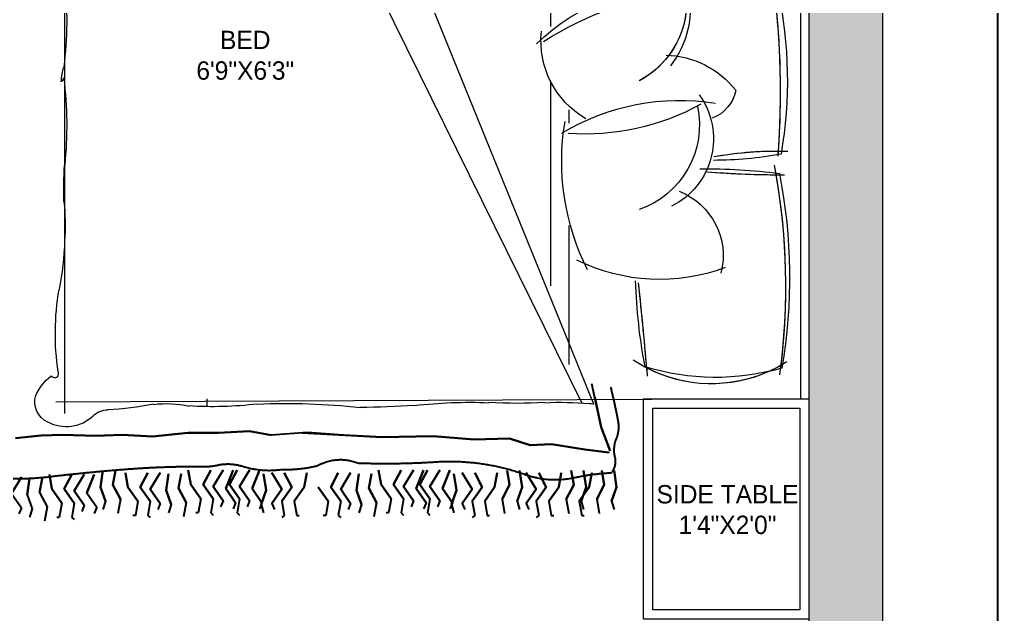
# Model space of a CAD drawing. Header units: inches. Extents: x 2744 to 7136, y -4349 to -2068.
# Drawn here: x 5932.2 to 6038.7, y -4030.8 to -3966 of the extents above; entities that cross this region are included whole.
import ezdxf

# ---------------------------------------------------------------- set-up
doc = ezdxf.new("R2010")
doc.units = ezdxf.units.IN
doc.header["$MEASUREMENT"] = 0
doc.linetypes.add('1', pattern=[0])
doc.layers.add('1_text', color=252, linetype='Continuous')
doc.layers.add('col.', color=31, linetype='Continuous', lineweight=0)
doc.layers.add('DIM', color=40, linetype='1', lineweight=0)
doc.layers.add('HATCH', color=251, linetype='Continuous', lineweight=0, transparency=0.75)
doc.styles.add('HEMI', font='stylu.ttf')

# ---------------------------------------------------------------- blocks, each defined once
blk = doc.blocks.new('RUG')
at = {"color": 252, "true_color": 0x939598}
for p, q in [((35282.32, -13409.02), (35281.32, -13404.3)), ((35281.63, -13405.75), (35282.32, -13409.02)), ((35282.32, -13409.02), (35283.32, -13411.59)), ((35283.32, -13411.59), (35282.32, -13409.02)), ((35218.11, -13416.23), (35219.2, -13417.79)), ((35218.11, -13416.23), (35219.2, -13417.79)), ((35219.83, -13416.37), (35220.37, -13417.92)), ((35219.83, -13416.37), (35220.37, -13417.92)), ((35221.19, -13416.14), (35222, -13417.7)), ((35221.19, -13416.14), (35222, -13417.7)), ((35226.32, -13416.17), (35227.4, -13417.73)), ((35226.32, -13416.17), (35227.4, -13417.73)), ((35223.6, -13417.29), (35223.33, -13418.84)), ((35223.6, -13417.29), (35223.33, -13418.84)), ((35224.96, -13417.29), (35224.69, -13418.84)), ((35224.96, -13417.29), (35224.69, -13418.84)), ((35226.05, -13417.51), (35225.78, -13418.18)), ((35226.05, -13417.51), (35225.78, -13418.18)), ((35228.35, -13417.08), (35228.08, -13417.97)), ((35228.35, -13417.08), (35228.08, -13417.97)), ((35229.98, -13416.86), (35229.71, -13418.42)), ((35229.98, -13416.86), (35229.71, -13418.42)), ((35231.88, -13417.08), (35231.61, -13418.64)), ((35231.88, -13417.08), (35231.61, -13418.64)), ((35233.24, -13417.08), (35232.97, -13418.64)), ((35233.24, -13417.08), (35232.97, -13418.64)), ((35234.32, -13417.31), (35234.05, -13417.97)), ((35234.32, -13417.31), (35234.05, -13417.97)), ((35235.5, -13417.44), (35235.23, -13418.33)), ((35235.5, -13417.44), (35235.23, -13418.33)), ((35237.13, -13417.22), (35236.86, -13418.78)), ((35237.13, -13417.22), (35236.86, -13418.78)), ((35238.73, -13416.8), (35238.46, -13418.36)), ((35238.73, -13416.8), (35238.46, -13418.36)), ((35240.09, -13416.8), (35239.82, -13418.36)), ((35240.09, -13416.8), (35239.82, -13418.36)), ((35241.17, -13417.03), (35240.9, -13417.69)), ((35241.17, -13417.03), (35240.9, -13417.69)), ((35242.53, -13417.25), (35242.26, -13417.92)), ((35242.53, -13417.25), (35242.26, -13417.92)), ((35242.96, -13416.8), (35242.69, -13418.36)), ((35242.96, -13416.8), (35242.69, -13418.36)), ((35244.04, -13417.03), (35243.77, -13417.69)), ((35244.04, -13417.03), (35243.77, -13417.69)), ((35245.4, -13417.25), (35245.13, -13417.92)), ((35245.4, -13417.25), (35245.13, -13417.92)), ((35245.3, -13417.44), (35245.57, -13418.33)), ((35245.3, -13417.44), (35245.57, -13418.33)), ((35246.47, -13417.31), (35246.75, -13417.97)), ((35246.47, -13417.31), (35246.75, -13417.97)), ((35247.56, -13417.08), (35247.83, -13418.64)), ((35247.56, -13417.08), (35247.83, -13418.64)), ((35248.92, -13417.08), (35249.19, -13418.64)), ((35248.92, -13417.08), (35249.19, -13418.64)), ((35252.61, -13417.08), (35252.34, -13418.64)), ((35252.61, -13417.08), (35252.34, -13418.64)), ((35253.97, -13417.08), (35253.7, -13418.64)), ((35253.97, -13417.08), (35253.7, -13418.64)), ((35255.05, -13417.31), (35254.78, -13417.97)), ((35255.05, -13417.31), (35254.78, -13417.97)), ((35256.23, -13417.44), (35255.96, -13418.33)), ((35256.23, -13417.44), (35255.96, -13418.33)), ((35257.86, -13417.22), (35257.59, -13418.78)), ((35257.86, -13417.22), (35257.59, -13418.78)), ((35259.46, -13416.8), (35259.19, -13418.36)), ((35259.46, -13416.8), (35259.19, -13418.36)), ((35260.82, -13416.8), (35260.55, -13418.36)), ((35260.82, -13416.8), (35260.55, -13418.36)), ((35261.9, -13417.03), (35261.63, -13417.69)), ((35261.9, -13417.03), (35261.63, -13417.69)), ((35263.26, -13417.25), (35262.99, -13417.92)), ((35263.26, -13417.25), (35262.99, -13417.92)), ((35263.69, -13416.8), (35263.42, -13418.36)), ((35263.69, -13416.8), (35263.42, -13418.36)), ((35264.77, -13417.03), (35264.5, -13417.69)), ((35264.77, -13417.03), (35264.5, -13417.69)), ((35266.13, -13417.25), (35265.86, -13417.92)), ((35266.13, -13417.25), (35265.86, -13417.92)), ((35266.03, -13417.44), (35266.3, -13418.33)), ((35266.03, -13417.44), (35266.3, -13418.33)), ((35267.2, -13417.31), (35267.47, -13417.97)), ((35267.2, -13417.31), (35267.47, -13417.97)), ((35268.29, -13417.08), (35268.56, -13418.64)), ((35268.29, -13417.08), (35268.56, -13418.64)), ((35269.65, -13417.08), (35269.92, -13418.64)), ((35269.65, -13417.08), (35269.92, -13418.64)), ((35271.55, -13416.86), (35271.82, -13418.42)), ((35271.55, -13416.86), (35271.82, -13418.42)), ((35273.18, -13417.08), (35273.45, -13417.97)), ((35273.18, -13417.08), (35273.45, -13417.97)), ((35274.18, -13417.31), (35274.45, -13417.97)), ((35274.18, -13417.31), (35274.45, -13417.97)), ((35275.27, -13417.08), (35275.54, -13418.64)), ((35275.27, -13417.08), (35275.54, -13418.64)), ((35276.62, -13417.08), (35276.89, -13418.64)), ((35276.62, -13417.08), (35276.89, -13418.64)), ((35278.52, -13416.86), (35278.8, -13418.42)), ((35278.52, -13416.86), (35278.8, -13418.42)), ((35279.95, -13417.08), (35280.22, -13418.64)), ((35279.95, -13417.08), (35280.22, -13418.64)), ((35280.15, -13417.08), (35280.42, -13417.97)), ((35280.15, -13417.08), (35280.42, -13417.97)), ((35281.85, -13416.86), (35282.12, -13418.42)), ((35281.85, -13416.86), (35282.12, -13418.42)), ((35283.47, -13417.08), (35283.75, -13417.97)), ((35283.47, -13417.08), (35283.75, -13417.97)), ((35219.2, -13417.79), (35218.93, -13418.45)), ((35219.2, -13417.79), (35218.93, -13418.45)), ((35220.37, -13417.92), (35220.1, -13418.81)), ((35220.37, -13417.92), (35220.1, -13418.81)), ((35222, -13417.7), (35221.73, -13419.26)), ((35222, -13417.7), (35221.73, -13419.26)), ((35227.4, -13417.73), (35227.13, -13418.4)), ((35227.4, -13417.73), (35227.13, -13418.4)), ((35238.46, -13418.36), (35238.19, -13418.36)), ((35238.46, -13418.36), (35238.19, -13418.36)), ((35239.82, -13418.36), (35240.09, -13418.58)), ((35239.82, -13418.36), (35240.09, -13418.58)), ((35242.69, -13418.36), (35242.96, -13418.58)), ((35242.69, -13418.36), (35242.96, -13418.58)), ((35259.19, -13418.36), (35258.92, -13418.36)), ((35259.19, -13418.36), (35258.92, -13418.36)), ((35260.55, -13418.36), (35260.82, -13418.58)), ((35260.55, -13418.36), (35260.82, -13418.58)), ((35263.42, -13418.36), (35263.69, -13418.58)), ((35263.42, -13418.36), (35263.69, -13418.58)), ((35223.33, -13418.84), (35223.06, -13418.84)), ((35223.33, -13418.84), (35223.06, -13418.84)), ((35224.69, -13418.84), (35224.96, -13419.07)), ((35224.69, -13418.84), (35224.96, -13419.07)), ((35231.61, -13418.64), (35231.34, -13418.64)), ((35231.61, -13418.64), (35231.34, -13418.64)), ((35232.97, -13418.64), (35233.24, -13418.86)), ((35232.97, -13418.64), (35233.24, -13418.86)), ((35247.83, -13418.64), (35247.56, -13418.86)), ((35247.83, -13418.64), (35247.56, -13418.86)), ((35249.19, -13418.64), (35249.46, -13418.64)), ((35249.19, -13418.64), (35249.46, -13418.64)), ((35252.34, -13418.64), (35252.07, -13418.64)), ((35252.34, -13418.64), (35252.07, -13418.64)), ((35253.7, -13418.64), (35253.97, -13418.86)), ((35253.7, -13418.64), (35253.97, -13418.86)), ((35268.56, -13418.64), (35268.29, -13418.86)), ((35268.56, -13418.64), (35268.29, -13418.86)), ((35269.92, -13418.64), (35270.19, -13418.64)), ((35269.92, -13418.64), (35270.19, -13418.64)), ((35275.54, -13418.64), (35275.27, -13418.86)), ((35275.54, -13418.64), (35275.27, -13418.86)), ((35276.89, -13418.64), (35277.17, -13418.64)), ((35276.89, -13418.64), (35277.17, -13418.64)), ((35280.22, -13418.64), (35280.49, -13418.64)), ((35280.22, -13418.64), (35280.49, -13418.64))]:
    blk.add_line(p, q, dxfattribs=at)
for points in [[(35249.76, -13409.62), (35258.47, -13410.08), (35264.05, -13409.99), (35268.51, -13410.34), (35272.34, -13410.24), (35274.61, -13410.95), (35276.94, -13410.85), (35280.55, -13411.43), (35283.15, -13411.78), (35280.55, -13411.43), (35276.94, -13410.85), (35274.61, -13410.95), (35272.34, -13410.24), (35268.51, -13410.34), (35264.05, -13409.99), (35258.47, -13410.08), (35254.26, -13409.86), (35250.37, -13409.57), (35246.41, -13409.89), (35244.05, -13409.44), (35240.64, -13409.63), (35237.31, -13409.63), (35233.46, -13410.02), (35230.19, -13409.83), (35227.3, -13409.95), (35223.67, -13409.83), (35221.34, -13409.92), (35218.57, -13410.21)], [(35218.57, -13410.21), (35221.34, -13409.92), (35223.67, -13409.83), (35227.3, -13409.95), (35230.19, -13409.83), (35233.46, -13410.02), (35237.31, -13409.63), (35240.64, -13409.63), (35244.05, -13409.44), (35246.41, -13409.89)]]:
    blk.add_lwpolyline(points, dxfattribs=at)
for points in [[(35222.25, -13414.17), (35222.52, -13415.73), (35223.6, -13417.29), (35222.52, -13415.73)], [(35224.69, -13414.17), (35223.87, -13415.73), (35224.96, -13417.29), (35223.87, -13415.73)], [(35226.05, -13414.17), (35224.96, -13415.95), (35226.05, -13417.51), (35224.96, -13415.95)], [(35227.13, -13414.17), (35226.32, -13416.17)], [(35228.08, -13413.74), (35227.81, -13415.53), (35228.35, -13417.08), (35227.81, -13415.53)], [(35229.44, -13413.74), (35229.17, -13415.3), (35229.98, -13416.86), (35229.17, -13415.3)], [(35230.52, -13413.97), (35230.8, -13415.53), (35231.88, -13417.08), (35230.8, -13415.53)], [(35232.97, -13413.97), (35232.15, -13415.53), (35233.24, -13417.08), (35232.15, -13415.53)], [(35234.32, -13413.97), (35233.24, -13415.75), (35234.32, -13417.31), (35233.24, -13415.75)], [(35235.23, -13414.1), (35234.96, -13415.88), (35235.5, -13417.44), (35234.96, -13415.88)], [(35236.59, -13414.1), (35236.31, -13415.66), (35237.13, -13417.22), (35236.31, -13415.66)], [(35237.37, -13413.69), (35237.64, -13415.25), (35238.73, -13416.8), (35237.64, -13415.25)], [(35239.82, -13413.69), (35239, -13415.25), (35240.09, -13416.8), (35239, -13415.25)], [(35241.17, -13413.69), (35240.09, -13415.47), (35241.17, -13417.03), (35240.09, -13415.47)], [(35242.26, -13413.69), (35241.45, -13415.69), (35242.53, -13417.25), (35241.45, -13415.69)], [(35242.69, -13413.69), (35241.87, -13415.25), (35242.96, -13416.8), (35241.87, -13415.25)], [(35244.04, -13413.69), (35242.96, -13415.47), (35244.04, -13417.03), (35242.96, -13415.47)], [(35245.13, -13413.69), (35244.32, -13415.69), (35245.4, -13417.25), (35244.32, -13415.69)], [(35245.57, -13414.1), (35245.84, -13415.88), (35245.3, -13417.44), (35245.84, -13415.88)], [(35246.47, -13413.97), (35247.56, -13415.75), (35246.47, -13417.31), (35247.56, -13415.75)], [(35247.83, -13413.97), (35248.65, -13415.53), (35247.56, -13417.08), (35248.65, -13415.53)], [(35250.27, -13413.97), (35250, -13415.53), (35248.92, -13417.08), (35250, -13415.53)], [(35253.7, -13413.97), (35252.88, -13415.53), (35253.97, -13417.08), (35252.88, -13415.53)], [(35255.05, -13413.97), (35253.97, -13415.75), (35255.05, -13417.31), (35253.97, -13415.75)], [(35255.96, -13414.1), (35255.69, -13415.88), (35256.23, -13417.44), (35255.69, -13415.88)], [(35257.32, -13414.1), (35257.04, -13415.66), (35257.86, -13417.22), (35257.04, -13415.66)], [(35258.1, -13413.69), (35258.37, -13415.25), (35259.46, -13416.8), (35258.37, -13415.25)], [(35260.55, -13413.69), (35259.73, -13415.25), (35260.82, -13416.8), (35259.73, -13415.25)], [(35261.9, -13413.69), (35260.82, -13415.47), (35261.9, -13417.03), (35260.82, -13415.47)], [(35262.99, -13413.69), (35262.17, -13415.69), (35263.26, -13417.25), (35262.17, -13415.69)], [(35263.42, -13413.69), (35262.6, -13415.25), (35263.69, -13416.8), (35262.6, -13415.25)], [(35264.77, -13413.69), (35263.69, -13415.47), (35264.77, -13417.03), (35263.69, -13415.47)], [(35265.86, -13413.69), (35265.05, -13415.69), (35266.13, -13417.25), (35265.05, -13415.69)], [(35266.3, -13414.1), (35266.57, -13415.88), (35266.03, -13417.44), (35266.57, -13415.88)], [(35267.2, -13413.97), (35268.29, -13415.75), (35267.2, -13417.31), (35268.29, -13415.75)], [(35268.56, -13413.97), (35269.38, -13415.53), (35268.29, -13417.08), (35269.38, -13415.53)], [(35271, -13413.97), (35270.73, -13415.53), (35269.65, -13417.08), (35270.73, -13415.53)], [(35272.09, -13413.74), (35272.36, -13415.3), (35271.55, -13416.86), (35272.36, -13415.3)], [(35273.45, -13413.74), (35273.72, -13415.53), (35273.18, -13417.08), (35273.72, -13415.53)], [(35274.18, -13413.97), (35275.27, -13415.75), (35274.18, -13417.31), (35275.27, -13415.75)], [(35275.54, -13413.97), (35276.35, -13415.53), (35275.27, -13417.08), (35276.35, -13415.53)], [(35277.98, -13413.97), (35277.71, -13415.53), (35276.62, -13417.08), (35277.71, -13415.53)], [(35279.07, -13413.74), (35279.34, -13415.3), (35278.52, -13416.86), (35279.34, -13415.3)], [(35281.3, -13413.97), (35281.03, -13415.53), (35279.95, -13417.08), (35281.03, -13415.53)], [(35280.42, -13413.74), (35280.7, -13415.53), (35280.15, -13417.08), (35280.7, -13415.53)], [(35282.39, -13413.74), (35282.66, -13415.3), (35281.85, -13416.86), (35282.66, -13415.3)], [(35283.75, -13413.74), (35284.02, -13415.53), (35283.47, -13417.08), (35284.02, -13415.53)], [(35219.2, -13414.45), (35218.11, -13416.23)], [(35220.1, -13414.59), (35219.83, -13416.37)], [(35221.46, -13414.59), (35221.19, -13416.14)], [(35251.52, -13415.53), (35252.61, -13417.08)]]:
    blk.add_lwpolyline(points, close=True, dxfattribs=at)
blk.add_rational_spline([(35284.19, -13408.3), (35283.99, -13407.24), (35283.76, -13406.18), (35283.51, -13405.14), (35283.48, -13404.98), (35283.44, -13404.83), (35283.4, -13404.67)], [1, 0.999759655321, 0.999759655321, 1, 1, 1, 1], degree=3, knots=[3.17159533, 3.17159533, 3.17159533, 3.17159533, 3.2253011, 3.2253011, 3.2253011, 3.23317706, 3.23317706, 3.23317706, 3.23317706], dxfattribs=at)
for points, weights in [([(35283.99, -13410.29), (35284.39, -13409.33), (35284.19, -13408.3)], [1, 0.945610610755, 1]), ([(35283.85, -13412.28), (35283.59, -13411.26), (35283.99, -13410.29)], [1, 0.932646346997, 1]), ([(35239.1, -13413.3), (35239.85, -13413.3), (35240.58, -13413.14)], [1, 0.994912245204, 1]), ([(35240.58, -13413.14), (35241.93, -13412.84), (35243.26, -13413.26)], [1, 0.973995781945, 1]), ([(35243.26, -13413.26), (35245.4, -13413.93), (35247.61, -13413.61)], [1, 0.980751849496, 1]), ([(35247.61, -13413.61), (35249.52, -13413.67), (35251.38, -13413.22)], [1, 0.991152452521, 1]), ([(35251.38, -13413.22), (35253.64, -13412.03), (35255.82, -13412.91)], [1, 0.960451563975, 1]), ([(35255.82, -13412.91), (35260.05, -13413.06), (35264.27, -13412.79)], [1, 0.999006692353, 1]), ([(35264.27, -13412.79), (35269.27, -13412.46), (35274.06, -13414.16)], [1, 0.984461760624, 1]), ([(35283.42, -13413.98), (35284.11, -13413.29), (35283.85, -13412.28)], [1, 0.838848701023, 1]), ([(35213.12, -13414.12), (35217.72, -13414.94), (35222.35, -13414.39)], [1, 0.991944177223, 1]), ([(35222.35, -13414.39), (35226.84, -13413.86), (35231.33, -13413.53)], [1, 0.999812657828, 1]), ([(35231.33, -13413.53), (35235.21, -13413.25), (35239.1, -13413.3)], [1, 0.999313337894, 1]), ([(35274.06, -13414.16), (35276.69, -13415.09), (35279.39, -13414.51)], [1, 0.971413520198, 1]), ([(35279.39, -13414.51), (35281.39, -13414.08), (35283.42, -13413.98)], [1, 0.997548370088, 1])]:
    blk.add_rational_spline(points, weights, degree=2, dxfattribs=at)
blk = doc.blocks.new('5RG')
at = {"color": 18, "true_color": 0x000000}
for p, q in [((2836.17, 503.06), (2804.74, 580.49)), ((2778.59, 502.05), (2778.59, 580.24)), ((2834.88, 503.2), (2797.12, 579.84)), ((2858.67, 578.65), (2858.67, 503.65)), ((2831.49, 544.23), (2831.49, 550.04)), ((2831.49, 515.96), (2831.49, 538.27)), ((2833.49, 533.71), (2833.49, 535.17)), ((2833.49, 507.4), (2833.49, 522.55)), ((2858.67, 503.65), (2777.6, 503.3)), ((2794.07, 502.8), (2794.07, 503.65))]:
    blk.add_line(p, q, dxfattribs=at)
at = {"color": 18, "lineweight": 0, "true_color": 0x000000}
blk.add_line((2859.59, 578.65), (2859.59, 503.65), dxfattribs=at)
blk.add_line((2859.59, 578.65), (2859.59, 503.65), dxfattribs=at)
at = {"color": 18, "linetype": 'ByBlock', "true_color": 0x000000, "extrusion": (-1.57646e-45, 3.15544e-30, -1)}
for centre, major_axis, start_param, end_param in [((2736.01, 545.02), (30.24, -30.24), 5.396221, 5.619576), ((2849.42, 532.05), (18.43, -18.43), 0.50486, 1.084563)]:
    blk.add_ellipse(centre, major_axis=major_axis, ratio=1, start_param=start_param, end_param=end_param, dxfattribs=at)
at = {"color": 18, "linetype": 'ByBlock', "true_color": 0x000000, "extrusion": (-1.75162e-45, 3.15544e-30, -1)}
for centre, major_axis, start_param, end_param in [((2844.78, 527.23), (14.99, -14.99), 3.150788, 4.028446), ((2836.53, 546.2), (-7.17, -7.17), 3.688398, 4.591633), ((2841.02, 532), (5.79, -5.79), 4.872384, 6.612043), ((2858.71, 529.51), (-18.41, -18.41), 0.315099, 0.95405), ((2849.14, 570.42), (28.83, -28.83), 0.602664, 0.784247), ((2755.67, 522.61), (-16.22, -16.22), 3.815452, 4.002481), ((2780.41, 501.84), (3.85, -3.85), 2.769943, 3.262997), ((2789.6, 491.05), (-8.54, -8.54), 2.2425, 2.564118), ((2832.6, 471.57), (-22.42, -22.42), 2.30003, 2.453784), ((2778.74, 504.77), (2.95, -2.95), 0.013686, 1.286679), ((2783.2, 500.28), (-1.53, -1.53), 1.549093, 2.381404)]:
    blk.add_ellipse(centre, major_axis=major_axis, ratio=1, start_param=start_param, end_param=end_param, dxfattribs=at)
at = {"color": 18, "true_color": 0x000000, "extrusion": (-2.091e-45, 3.15544e-30, -1)}
for start_param, end_param in [(3.048082, 3.235103), (3.056316, 3.229562), (3.233512, 3.235103), (3.229562, 3.233512)]:
    blk.add_ellipse((2745.56, 536.63), major_axis=(-110.88, -2.84), ratio=0.903473, start_param=start_param, end_param=end_param, dxfattribs=at)
at = {"color": 18, "true_color": 0x000000, "extrusion": (-2.97776e-45, 3.15544e-30, -1)}
blk.add_ellipse((2850.5, 511.63), major_axis=(25.99, -25.99), ratio=1, start_param=3.357671, end_param=3.810113, dxfattribs=at)
blk.add_ellipse((2850.5, 511.63), major_axis=(25.99, -25.99), ratio=1, start_param=3.357671, end_param=3.810113, dxfattribs=at)
at = {"color": 18, "true_color": 0x000000, "extrusion": (-1.75162e-45, 3.15544e-30, -1)}
for centre, major_axis, start_param, end_param in [((2836.5, 546.97), (-6.93, -6.93), 3.807507, 5.009096), ((2836.5, 546.97), (-6.93, -6.93), 3.807507, 4.568678), ((2836.5, 546.97), (-6.93, -6.93), 4.568678, 5.009096), ((2835.25, 558.48), (-18.36, -18.36), -1.290749, -0.712972), ((2835.25, 558.48), (-18.36, -18.36), -1.290749, -0.712972)]:
    blk.add_ellipse(centre, major_axis=major_axis, ratio=1, start_param=start_param, end_param=end_param, dxfattribs=at)
at = {"color": 18, "linetype": 'ByBlock', "true_color": 0x000000, "extrusion": (-1.8392e-45, 3.15544e-30, -1)}
blk.add_ellipse((2799.3, 538.16), major_axis=(-57.94, -1.1), ratio=0.899123, start_param=2.969703, end_param=3.313482, dxfattribs=at)
at = {"color": 18, "linetype": 'ByBlock', "true_color": 0x000000, "extrusion": (-1.92679e-45, 3.15544e-30, -1)}
for centre, major_axis, ratio, start_param, end_param in [((2843.19, 544.18), (-11.72, -5.95), 0.855121, -0.497013, 0.497013), ((2847.51, 538.16), (-2.99, -2.99), 1, 4.139497, 5.119412), ((2820.14, 526.26), (-29.48, -29.48), 1, 0.759034, 0.853528), ((2794.65, 543.99), (29.13, -29.13), 1, 0.666874, 0.847418), ((2839.5, 525.8), (-16.25, -16.25), 1, -0.640096, -0.619014)]:
    blk.add_ellipse(centre, major_axis=major_axis, ratio=ratio, start_param=start_param, end_param=end_param, dxfattribs=at)
at = {"color": 18, "linetype": 'ByBlock', "true_color": 0x000000, "extrusion": (-2.8026e-45, 3.15544e-30, -1)}
for centre, major_axis, ratio, start_param, end_param in [((2842.53, 528.69), (-5.74, -11.35), 0.888413, 2.754911, 3.528274), ((2810.34, 592.3), (63.35, -63.35), 1, 0.71504, 0.781026)]:
    blk.add_ellipse(centre, major_axis=major_axis, ratio=ratio, start_param=start_param, end_param=end_param, dxfattribs=at)
at = {"color": 18, "linetype": 'ByBlock', "true_color": 0x000000, "extrusion": (-2.10195e-45, 3.15544e-30, -1)}
for centre, major_axis, ratio, start_param, end_param in [((2785.75, 537.77), (5.36, -5.36), 1, 2.415891, 2.629797), ((2776.62, 507.8), (1.05, -1.83), 0.357201, -0.660025, 0.660025), ((2827.78, 562.71), (-42.11, -42.11), 1, -0.836404, -0.734393)]:
    blk.add_ellipse(centre, major_axis=major_axis, ratio=ratio, start_param=start_param, end_param=end_param, dxfattribs=at)
at = {"color": 18, "linetype": 'ByBlock', "true_color": 0x000000, "extrusion": (-4.72938e-45, 3.15544e-30, -1)}
blk.add_ellipse((2772.04, 542.6), major_axis=(6.31, -4.19), ratio=0.299887, start_param=-0.106953, end_param=0.106953, dxfattribs=at)
at = {"color": 18, "linetype": 'ByBlock', "true_color": 0x000000, "extrusion": (-3.50325e-45, 3.15544e-30, -1)}
blk.add_ellipse((2736.01, 533.44), major_axis=(30.24, -30.24), ratio=1, start_param=5.375999, end_param=5.599353, dxfattribs=at)
at = {"color": 18, "linetype": 'ByBlock', "true_color": 0x000000, "extrusion": (-2.27711e-45, 3.15544e-30, -1)}
blk.add_ellipse((2845.49, 511.59), major_axis=(-17.39, -17.39), ratio=1, start_param=1.809107, end_param=2.516724, dxfattribs=at)
at = {"color": 18, "true_color": 0x000000, "extrusion": (-2.62743e-45, 3.15544e-30, -1)}
blk.add_ellipse((2837.89, 533.52), major_axis=(6.92, -6.92), ratio=1, start_param=5.289068, end_param=6.734078, dxfattribs=at)
blk.add_ellipse((2837.89, 533.52), major_axis=(6.92, -6.92), ratio=1, start_param=5.289068, end_param=6.734078, dxfattribs=at)
at = {"color": 18, "true_color": 0x000000, "extrusion": (-2.10195e-45, 3.15544e-30, -1)}
for centre, major_axis, ratio, start_param, end_param in [((2855.98, 493.44), (-26.32, -26.32), 1, 2.174488, 2.391881), ((2855.98, 493.44), (-26.32, -26.32), 1, 2.174488, 2.363188), ((2855.98, 493.44), (-26.32, -26.32), 1, 2.363188, 2.373051), ((2855.98, 493.44), (-26.32, -26.32), 1, 2.373051, 2.391881), ((2759.09, 515.2), (-97.93, -2.52), 0.851279, 3.003922, 3.014474), ((2759.09, 515.2), (-97.93, -2.52), 0.851279, 3.003922, 3.279264), ((2759.09, 515.2), (-97.93, -2.52), 0.851279, 3.014474, 3.017375), ((2759.09, 515.2), (-97.93, -2.52), 0.851279, 3.017375, 3.266975), ((2759.09, 515.2), (-97.93, -2.52), 0.851279, 3.270718, 3.279264), ((2759.09, 515.2), (-97.93, -2.52), 0.851279, 3.266975, 3.270718)]:
    blk.add_ellipse(centre, major_axis=major_axis, ratio=ratio, start_param=start_param, end_param=end_param, dxfattribs=at)
at = {"color": 18, "linetype": 'ByBlock', "true_color": 0x000000, "extrusion": (-4.90454e-45, 3.15544e-30, -1)}
blk.add_ellipse((2848.59, 469.47), major_axis=(-41.9, -41.9), ratio=1, start_param=2.341422, end_param=2.488024, dxfattribs=at)
at = {"color": 18, "true_color": 0x000000, "extrusion": (-1.57646e-45, 3.15544e-30, -1)}
for start_param in [0.795211, 0.787253]:
    blk.add_ellipse((2857.13, 642.71), major_axis=(81.09, -81.09), ratio=1, start_param=start_param, end_param=0.860991, dxfattribs=at)
at = {"color": 18, "linetype": 'ByBlock', "true_color": 0x000000, "extrusion": (-2.09647e-45, 3.15544e-30, -1)}
blk.add_ellipse((2775.42, 516.64), major_axis=(-82.06, -0.98), ratio=0.841331, start_param=2.987405, end_param=3.295781, dxfattribs=at)
at = {"color": 18, "true_color": 0x000000, "extrusion": (-8.75812e-46, 3.15544e-30, -1)}
for start_param, end_param in [(0.791582, 0.795211), (0.787253, 0.791582)]:
    blk.add_ellipse((2857.13, 642.71), major_axis=(81.09, -81.09), ratio=1, start_param=start_param, end_param=end_param, dxfattribs=at)
at = {"color": 18, "linetype": 'ByBlock', "true_color": 0x000000, "extrusion": (-4.2039e-45, 3.15544e-30, -1)}
blk.add_ellipse((2842.69, 519.24), major_axis=(5.35, -5.35), ratio=1, start_param=4.301006, end_param=5.748507, dxfattribs=at)
at = {"color": 18, "linetype": 'ByBlock', "true_color": 0x000000, "extrusion": (-7.00649e-46, 3.15544e-30, -1)}
for centre, major_axis, start_param, end_param in [((2741.85, 522.29), (25.97, -25.97), 5.536316, 5.682019), ((2777.74, 503.32), (1.72, -1.72), 1.215712, 2.653916), ((2802.65, 428.35), (52.89, -52.89), 3.885081, 4.03522)]:
    blk.add_ellipse(centre, major_axis=major_axis, ratio=1, start_param=start_param, end_param=end_param, dxfattribs=at)
at = {"color": 18, "linetype": 'ByBlock', "true_color": 0x000000, "extrusion": (-1.4013e-45, 3.15544e-30, -1)}
blk.add_ellipse((2843.34, 536.84), major_axis=(14.27, -14.27), ratio=1, start_param=0.42416, end_param=1.247956, dxfattribs=at)
at = {"color": 18, "linetype": 'ByBlock', "true_color": 0x000000, "extrusion": (-2.18953e-45, 3.15544e-30, -1)}
blk.add_ellipse((2965.84, 525.44), major_axis=(-124.78, -13.63), ratio=0.702701, start_param=-0.053395, end_param=0.053395, dxfattribs=at)
at = {"color": 18, "linetype": 'ByBlock', "true_color": 0x000000, "extrusion": (-2.10742e-45, 3.15544e-30, -1)}
blk.add_ellipse((2808.56, 510.74), major_axis=(-31.02, 0.34), ratio=0.947244, start_param=-0.15335, end_param=0.15335, dxfattribs=at)
at = {"color": 18, "true_color": 0x000000, "extrusion": (-2.3209e-45, 3.15544e-30, -1)}
for start_param, end_param in [(3.134052, 3.147677), (3.134052, 3.149133), (3.147677, 3.147787), (3.147787, 3.149133)]:
    blk.add_ellipse((1902.62, 420.75), major_axis=(-938.9, -90.47), ratio=0.719735, start_param=start_param, end_param=end_param, dxfattribs=at)
at = {"color": 18, "true_color": 0x000000, "extrusion": (-1.4013e-45, 3.15544e-30, -1)}
for start_param, end_param in [(1.266203, 1.375906), (0.21834, 1.375906), (0.357537, 1.266203), (0.270223, 0.357537), (0.256988, 0.270223), (0.21834, 0.256988)]:
    blk.add_ellipse((2848.98, 520.59), major_axis=(10.82, -10.82), ratio=1, start_param=start_param, end_param=end_param, dxfattribs=at)
at = {"color": 18, "linetype": 'ByBlock', "true_color": 0x000000, "extrusion": (-4.1601e-45, 3.15544e-30, -1)}
blk.add_ellipse((2779.88, 550.16), major_axis=(-5.87, 47.48), ratio=0.98775, start_param=3.088596, end_param=3.194589, dxfattribs=at)
at = {"color": 18, "linetype": 'ByBlock', "true_color": 0x000000, "extrusion": (-2.62743e-45, 3.15544e-30, -1)}
blk.add_ellipse((2822.63, 451.73), major_axis=(-36.45, -36.45), ratio=1, start_param=2.239784, end_param=2.397352, dxfattribs=at)

msp = doc.modelspace()

# ---------------------------------------------------------------- hatches: boundary and pattern name
at = {"layer": 'HATCH', "true_color": 0xc7c8ca, "transparency": 33554687}
h = msp.add_hatch(color=9, dxfattribs=at)
h.dxf.hatch_style = 1
h.paths.add_polyline_path([(5522.14, -3854.3), (5418.14, -3854.3), (5418.14, -3871.92), (5426.14, -3871.92), (5426.14, -3862.3), (5514.14, -3862.3), (5514.14, -3920.11), (5522.14, -3920.11)])
h.paths.add_polyline_path([(5426.14, -3895.92), (5418.14, -3895.92), (5418.14, -3912.3), (5378.14, -3912.3), (5378.14, -4079.3), (5412.14, -4079.3), (5412.14, -4073.3), (5386.14, -4073.3), (5386.14, -3920.3), (5426.14, -3920.3)])
h.paths.add_polyline_path([(5448.14, -3914.3), (5426.14, -3914.3), (5426.14, -3920.3), (5448.14, -3920.3)])
h.paths.add_polyline_path([(5514.14, -3914.3), (5481.14, -3914.3), (5481.14, -3920.11), (5514.14, -3920.11)], flags=17)
h.paths.add_polyline_path([(5522.14, -3954.3), (5516.14, -3954.3), (5516.14, -4073.3), (5484.14, -4073.3), (5484.14, -4079.3), (5516.14, -4079.3), (5516.14, -4139.3), (5537.14, -4139.3), (5537.14, -4133.3), (5522.14, -4133.3)])
h.paths.add_polyline_path([(5386.14, -4079.3), (5378.14, -4079.3), (5378.14, -4144.3), (5386.14, -4144.3)])
h.paths.add_polyline_path([(5522.14, -4139.3), (5516.14, -4139.3), (5516.14, -4144.3), (5516.14, -4197.3), (5522.14, -4197.3)])
h.paths.add_polyline_path([(5657.14, -4038.3), (5752.14, -4038.3), (5752.14, -4031.3), (5645.14, -4031.3), (5645.14, -4075.3), (5651.14, -4075.3), (5651.14, -4133.3), (5631.14, -4133.3), (5631.14, -4139.3), (5651.14, -4139.3), (5651.14, -4197.3), (5657.14, -4197.3), (5657.14, -4191.3)])
h.paths.add_polyline_path([(5657.14, -4197.3), (5651.14, -4197.3), (5651.14, -4260.3), (5657.14, -4260.3)])
h.paths.add_polyline_path([(5819.14, -4191.3), (5794.14, -4191.3), (5794.14, -4143.3), (5792.14, -4143.3), (5792.14, -4031.3), (5786.14, -4031.3), (5786.14, -4142.3), (5783.14, -4142.3), (5783.14, -4191.3), (5722.14, -4191.3), (5722.14, -4197.3), (5722.14, -4260.3), (5858.14, -4260.3), (5858.14, -4197.3), (5852.14, -4197.3), (5852.14, -4224.3), (5852.14, -4252.3), (5822.14, -4252.3), (5728.14, -4252.3), (5728.14, -4197.3), (5819.14, -4197.3)])
h.paths.add_polyline_path([(5858.14, -4191.3), (5852.14, -4191.3), (5852.14, -4197.3), (5858.14, -4197.3)], flags=17)
h.paths.add_polyline_path([(5852.14, -4224.3), (5822.14, -4224.3), (5822.14, -4230.3), (5828.14, -4230.3), (5852.14, -4230.3)], flags=17)
h.paths.add_polyline_path([(5928.14, -4037.3), (5928.14, -4031.3), (5825.14, -4031.3), (5825.14, -4037.3), (5920.14, -4037.3), (5920.14, -4191.3), (5920.14, -4197.3), (5928.14, -4197.3), (5928.14, -4191.3)])
h.paths.add_polyline_path([(6026.14, -4037.3), (6018.14, -4037.3), (6018.14, -4085.3), (6026.14, -4085.3)])
h.paths.add_polyline_path([(6026.14, -3812.3), (5916.14, -3812.3), (5916.14, -3874.3), (5844.14, -3874.3), (5844.14, -3882.3), (5844.14, -3996.3), (5850.14, -3996.3), (5850.14, -3882.3), (5924.14, -3882.3), (5924.14, -3874.3), (5924.14, -3820.3), (6018.14, -3820.3), (6018.14, -3874.3), (5987.14, -3874.3), (5987.14, -3882.3), (6018.14, -3882.3), (6018.14, -4037.3), (6026.14, -4037.3)])
h.paths.add_polyline_path([(5844.14, -3874.3), (5792.14, -3874.3), (5792.14, -3861.41), (5786.14, -3861.41), (5786.14, -3863.3), (5786.14, -3876.3), (5780.14, -3876.3), (5780.14, -3915.3), (5733.14, -3915.3), (5733.14, -3887.3), (5727.14, -3887.3), (5727.14, -3915.3), (5727.14, -3921.3), (5778.14, -3921.3), (5778.14, -3965.3), (5792.14, -3965.3), (5792.14, -3916.3), (5798.14, -3916.3), (5798.14, -3882.3), (5844.14, -3882.3)])
h.paths.add_polyline_path([(5792.14, -3801.3), (5589.14, -3801.3), (5589.14, -3854.3), (5560.14, -3854.3), (5560.14, -3862.3), (5589.14, -3862.3), (5589.14, -3921.3), (5596.14, -3921.3), (5596.14, -3866.3), (5600.14, -3866.3), (5600.14, -3809.3), (5728.14, -3809.3), (5728.14, -3845.3), (5734.14, -3845.3), (5734.14, -3808.3), (5786.14, -3808.3), (5786.14, -3817.3), (5792.14, -3817.3)])
h.paths.add_polyline_path([(5811.14, -3959.3), (5792.14, -3959.3), (5792.14, -3965.3), (5811.14, -3965.3)], flags=17)

# ---------------------------------------------------------------- linework, layer by layer
at = {"ltscale": 0.012, "elevation": 0}
msp.add_lwpolyline([(5358.83, -3666.24), (6038.67, -3666.24), (6038.67, -4327.01), (5358.83, -4327.01)], close=True, dxfattribs=at)
at = {"layer": 'col.', "color": 48, "lineweight": 9, "ltscale": 10}
for points in [[(6000.15, -4007.3), (6018.15, -4007.3), (6018.15, -4031.3), (6000.15, -4031.3)], [(6001.15, -4008.3), (6017.15, -4008.3), (6017.15, -4030.3), (6001.15, -4030.3)]]:
    msp.add_lwpolyline(points, close=True, dxfattribs=at)
at = {"layer": 'DIM', "color": 18, "true_color": 0x000000}
for p, q in [((6026.14, -3812.3), (6026.14, -4085.3)), ((6018.14, -3882.3), (6018.14, -4085.3))]:
    msp.add_line(p, q, dxfattribs=at)

# ---------------------------------------------------------------- block references
at = {"lineweight": 9}
msp.add_blockref('RUG', (-29286.81, 9398.62), dxfattribs=at)
at = {"layer": 'DIM', "color": 18, "true_color": 0x000000}
msp.add_blockref('5RG', (3158.55, -4510.95), dxfattribs=at)

# ---------------------------------------------------------------- texts
at = {"layer": '1_text', "color": 177, "ltscale": 0.15, "true_color": 0x293189, "char_height": 2, "width": 21.7394, "attachment_point": 5, "rotation": 0.0028, "style": 'HEMI'}
for s, insert in [('BED\\P6\'9"X6\'3"', (5956.77, -3969.86)), ('SIDE TABLE\\P1\'4"X2\'0"', (6009.28, -4019.38))]:
    msp.add_mtext(s, dxfattribs=dict(at, insert=insert))

doc.saveas('drawing.dxf')
